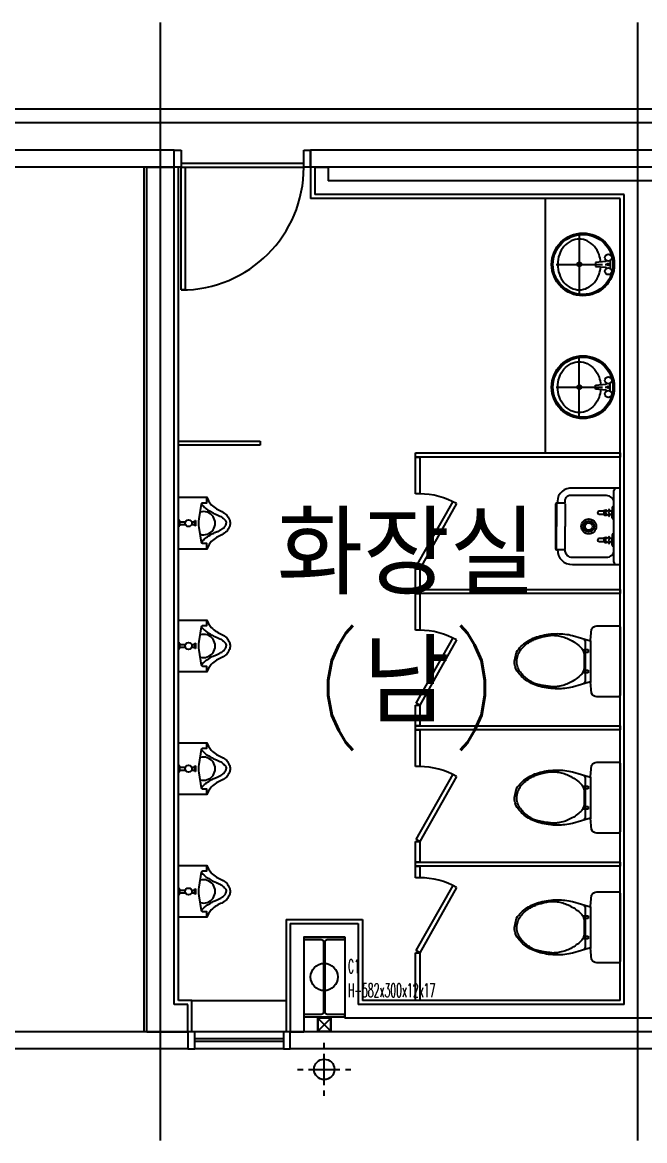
# Model space of a CAD drawing. Header units: millimetres. Extents: x 10462777 to 22643323, y 453826 to 1389191.
# Drawn here: x 11253917 to 11258481, y 571098 to 579298 of the extents above; entities that cross this region are included whole.
import ezdxf
from ezdxf.enums import TextEntityAlignment as Align

# ---------------------------------------------------------------- set-up
doc = ezdxf.new("R2010")
doc.units = ezdxf.units.MM
doc.header["$LTSCALE"] = 200
doc.header["$MEASUREMENT"] = 0
doc.linetypes.add('CEN', pattern=[62, 60, -1, 0, -1])
doc.layers.get('0').update_dxf_attribs({"linetype": 'CONTINUOUS'})
for name, color, linetype in [('CEN2', 8, 'CEN'), ('COL', 2, 'CONTINUOUS'), ('door', 4, 'CONTINUOUS'), ('EL', 9, 'CONTINUOUS'), ('FIN', 5, 'CONTINUOUS'), ('HATCH', 8, 'CONTINUOUS'), ('panel', 4, 'CONTINUOUS'), ('PIPE', 4, 'CONTINUOUS'), ('TEXT', 7, 'CONTINUOUS'), ('TOI', 8, 'CONTINUOUS'), ('WAL', 3, 'CONTINUOUS'), ('win', 6, 'CONTINUOUS')]:
    doc.layers.add(name, color=color, linetype=linetype)
doc.layers.add('No_Print', color=153, linetype='CONTINUOUS', plot=False)
doc.styles.add('HYwulM', font='txt.shx ', dxfattribs={"bigfont": ' whgtxt.shx'})
doc.styles.add('HY울릉도L', font='txt.shx ', dxfattribs={"bigfont": ' whgtxt.shx'})

msp = doc.modelspace()

# ---------------------------------------------------------------- linework, layer by layer
at = {"ltscale": 10}
for p, q in [((11260664.90387, 578660.88492), (11245856.32522, 578660.88492)), ((11260706.32522, 578560.88492), (11245897.74658, 578560.88492))]:
    msp.add_line(p, q, dxfattribs=at)
for p, q in [((11258201.32523, 575828.07332), (11257950.32523, 575828.07332)), ((11258301.32523, 575882.07332), (11257951.32523, 575882.07332)), ((11258256.32523, 575602.07332), (11258256.32523, 575865.07332)), ((11258301.32523, 575882.07332), (11258273.32523, 575882.07332)), ((11257828.69714, 575767.43831), (11257828.69714, 575436.70833)), ((11257893.50625, 575772.43831), (11257833.69714, 575772.43831)), ((11257835.99063, 575772.43831), (11257835.99063, 575602.07332)), ((11257841.32523, 575787.0827), (11257841.32523, 575772.43831)), ((11257895.32523, 575788.0827), (11257895.32523, 575772.0957)), ((11257898.50625, 575767.43831), (11257898.50625, 575602.07332)), ((11258242.72335, 575739.80127), (11258242.72335, 575690.18652)), ((11258249.72335, 575746.80127), (11258256.32523, 575746.80127)), ((11258256.32523, 575431.07332), (11258256.32523, 575773.07332)), ((11258178.5592, 575714.24441), (11258148.2282, 575714.24441)), ((11258179.06949, 575689.90222), (11258148.2282, 575689.90222)), ((11258242.72335, 575689.90222), (11258220.44174, 575689.90222)), ((11258242.72335, 575714.24441), (11258221.22211, 575714.24441)), ((11258242.72335, 575664.34536), (11258242.72335, 575713.96012)), ((11258242.72335, 575690.18652), (11258242.72335, 575680.10908)), ((11258249.72335, 575657.34536), (11258256.32523, 575657.34536)), ((11257835.99063, 575431.70833), (11257835.99063, 575602.07332)), ((11257898.50625, 575436.70833), (11257898.50625, 575602.07332)), ((11258178.5592, 575514.24441), (11258148.2282, 575514.24441)), ((11258179.06949, 575489.90222), (11258148.2282, 575489.90222)), ((11258242.72335, 575489.90222), (11258220.44174, 575489.90222)), ((11258242.72335, 575514.24441), (11258221.22211, 575514.24441)), ((11258242.72335, 575539.80127), (11258242.72335, 575490.18652)), ((11258242.72335, 575464.34536), (11258242.72335, 575513.96012)), ((11258249.72335, 575546.80127), (11258256.32523, 575546.80127)), ((11257893.50625, 575431.70833), (11257833.69714, 575431.70833)), ((11257841.32523, 575432.07332), (11257841.32523, 575431.70833)), ((11257895.32523, 575431.07332), (11257895.32523, 575432.05093)), ((11258249.72335, 575457.34536), (11258256.32523, 575457.34536)), ((11258256.32523, 575339.07332), (11258256.32523, 575431.07332)), ((11257950.32523, 575376.07332), (11258201.32523, 575376.07332)), ((11257951.32523, 575322.07332), (11258301.32523, 575322.07332)), ((11258273.32523, 575322.07332), (11258301.32523, 575322.07332))]:
    msp.add_line(p, q)
at = {"color": 0}
for p, q in [((11255071.32522, 575645.88492), (11255061.32522, 575645.88492)), ((11255071.32522, 575605.88492), (11255071.32522, 575645.88492)), ((11255181.32522, 575645.88492), (11255186.32522, 575645.88492)), ((11255181.32522, 575605.88492), (11255181.32522, 575645.88492)), ((11255186.32522, 575645.88492), (11255186.32522, 575605.88492)), ((11255061.32522, 575635.88492), (11255113.41235, 575635.88492)), ((11255061.32522, 575615.88492), (11255113.41235, 575615.88492)), ((11255061.32522, 575605.88492), (11255071.32522, 575605.88492)), ((11255156.32522, 575615.88492), (11255181.32522, 575615.88492)), ((11255159.2381, 575635.88492), (11255181.32522, 575635.88492)), ((11255186.32522, 575605.88492), (11255181.32522, 575605.88492)), ((11255071.32522, 574745.88492), (11255061.32522, 574745.88492)), ((11255071.32522, 574705.88492), (11255071.32522, 574745.88492)), ((11255181.32522, 574745.88492), (11255186.32522, 574745.88492)), ((11255181.32522, 574705.88492), (11255181.32522, 574745.88492)), ((11255186.32522, 574745.88492), (11255186.32522, 574705.88492)), ((11258046.32522, 574763.81043), (11258046.32522, 574463.81043)), ((11258083.95562, 574764.06002), (11258084.38339, 574458.64157)), ((11255061.32522, 574735.88492), (11255113.41235, 574735.88492)), ((11255061.32522, 574715.88492), (11255113.41235, 574715.88492)), ((11255061.32522, 574705.88492), (11255071.32522, 574705.88492)), ((11255156.32522, 574715.88492), (11255181.32522, 574715.88492)), ((11255159.2381, 574735.88492), (11255181.32522, 574735.88492)), ((11255186.32522, 574705.88492), (11255181.32522, 574705.88492)), ((11258036.32522, 574678.81043), (11258036.32522, 574698.81043)), ((11258036.32522, 574698.81043), (11258066.32522, 574698.81043)), ((11258066.32522, 574678.81043), (11258036.32522, 574678.81043)), ((11258066.32522, 574698.81043), (11258066.32522, 574678.81043)), ((11258036.32522, 574548.81043), (11258066.32522, 574548.81043)), ((11258036.32522, 574528.81043), (11258036.32522, 574548.81043)), ((11258066.32522, 574528.81043), (11258036.32522, 574528.81043)), ((11258066.32522, 574548.81043), (11258066.32522, 574528.81043)), ((11255071.32522, 573845.88492), (11255061.32522, 573845.88492)), ((11255071.32522, 573805.88492), (11255071.32522, 573845.88492)), ((11255181.32522, 573845.88492), (11255186.32522, 573845.88492)), ((11255181.32522, 573805.88492), (11255181.32522, 573845.88492)), ((11255186.32522, 573845.88492), (11255186.32522, 573805.88492)), ((11255061.32522, 573835.88492), (11255113.41235, 573835.88492)), ((11255061.32522, 573815.88492), (11255113.41235, 573815.88492)), ((11255061.32522, 573805.88492), (11255071.32522, 573805.88492)), ((11255156.32522, 573815.88492), (11255181.32522, 573815.88492)), ((11255159.2381, 573835.88492), (11255181.32522, 573835.88492)), ((11255186.32522, 573805.88492), (11255181.32522, 573805.88492)), ((11258046.32522, 573763.81043), (11258046.32522, 573463.81043)), ((11258083.95562, 573764.06002), (11258084.38339, 573458.64157)), ((11258036.32522, 573678.81043), (11258036.32522, 573698.81043)), ((11258036.32522, 573698.81043), (11258066.32522, 573698.81043)), ((11258066.32522, 573678.81043), (11258036.32522, 573678.81043)), ((11258066.32522, 573698.81043), (11258066.32522, 573678.81043)), ((11258036.32522, 573548.81043), (11258066.32522, 573548.81043)), ((11258036.32522, 573528.81043), (11258036.32522, 573548.81043)), ((11258066.32522, 573528.81043), (11258036.32522, 573528.81043)), ((11258066.32522, 573548.81043), (11258066.32522, 573528.81043)), ((11255071.32522, 572945.88492), (11255061.32522, 572945.88492)), ((11255061.32522, 572935.88492), (11255113.41235, 572935.88492)), ((11255071.32522, 572905.88492), (11255071.32522, 572945.88492)), ((11255159.2381, 572935.88492), (11255181.32522, 572935.88492)), ((11255181.32522, 572945.88492), (11255186.32522, 572945.88492)), ((11255181.32522, 572905.88492), (11255181.32522, 572945.88492)), ((11255186.32522, 572945.88492), (11255186.32522, 572905.88492)), ((11255061.32522, 572915.88492), (11255113.41235, 572915.88492)), ((11255061.32522, 572905.88492), (11255071.32522, 572905.88492)), ((11255156.32522, 572915.88492), (11255181.32522, 572915.88492)), ((11255186.32522, 572905.88492), (11255181.32522, 572905.88492)), ((11258046.32522, 572812.24856), (11258046.32522, 572512.24856)), ((11258083.95562, 572812.49816), (11258084.38339, 572507.07971)), ((11258036.32522, 572727.24856), (11258036.32522, 572747.24856)), ((11258036.32522, 572747.24856), (11258066.32522, 572747.24856)), ((11258066.32522, 572727.24856), (11258036.32522, 572727.24856)), ((11258066.32522, 572747.24856), (11258066.32522, 572727.24856)), ((11258036.32522, 572597.24856), (11258066.32522, 572597.24856)), ((11258036.32522, 572577.24856), (11258036.32522, 572597.24856)), ((11258066.32522, 572577.24856), (11258036.32522, 572577.24856)), ((11258066.32522, 572597.24856), (11258066.32522, 572577.24856))]:
    msp.add_line(p, q, dxfattribs=at)
for points in [[(11255061.32522, 575815.88492), (11255271.32522, 575815.88492), (11255281.32522, 575790.88492, 0.0159624801), (11255301.32522, 575760.88492, 0.0464110053), (11255341.32522, 575730.88492, 0.0258997649), (11255381.32522, 575710.88492, -0.0271170056), (11255416.32522, 575685.88492, -0.0710216478), (11255436.32522, 575650.88492, -0.0485296054), (11255441.32522, 575625.88492, -0.0485296054), (11255436.32522, 575600.88492, -0.0710216478), (11255416.32522, 575565.88492, -0.0271170056), (11255381.32522, 575540.88492, 0.0258997649), (11255341.32522, 575520.88492, 0.0464110053), (11255301.32522, 575490.88492, 0.0159624801), (11255281.32522, 575460.88492), (11255271.32522, 575435.88492), (11255061.32522, 575435.88492)], [(11255271.32522, 575435.88492), (11255271.32522, 575475.88492), (11255241.32522, 575475.88492, -0.1989123674), (11255237.04522, 575477.65775, -0.08916632), (11255231.32522, 575485.88492), (11255213.68115, 575594.22311, -0.0808976037), (11255213.68115, 575657.54672), (11255231.32522, 575765.88492, -0.2268200684), (11255237.04522, 575774.11208, -0.0623150117), (11255241.32522, 575775.88492), (11255271.32522, 575775.88492), (11255271.32522, 575815.88492)], [(11255231.32522, 575765.88492, 0.0281141864), (11255253.01482, 575741.6087, 0.0536564856), (11255266.32522, 575730.88492, 0.0076397327), (11255302.8624, 575708.1963, 0.0214559418), (11255316.32522, 575700.88492, 0.0203937239), (11255341.29815, 575689.91709, -0.0253245024), (11255361.32522, 575680.88492, -0.0165259611), (11255372.03031, 575674.93384, -0.0119624603), (11255386.32522, 575665.88492, -0.0493227141), (11255395.14674, 575658.65105, -0.0331162469), (11255406.32522, 575645.88492, -0.1023559482), (11255409.56951, 575639.1512, -0.0567605507), (11255411.32522, 575625.88492)], [(11255231.32522, 575485.88492, -0.0281141864), (11255253.01482, 575510.16114, -0.0536564856), (11255266.32522, 575520.88492, -0.0076397327), (11255302.8624, 575543.57354, -0.0214559418), (11255316.32522, 575550.88492, -0.0203937239), (11255341.29815, 575561.85275, 0.0253245024), (11255361.32522, 575570.88492, 0.0165259611), (11255372.03031, 575576.836, 0.0119624603), (11255386.32522, 575585.88492, 0.0493227141), (11255395.14674, 575593.11878, 0.0331162469), (11255406.32522, 575605.88492, 0.1023559482), (11255409.56951, 575612.61863, 0.0567605507), (11255411.32522, 575625.88492)], [(11255061.32522, 574915.88492), (11255271.32522, 574915.88492), (11255281.32522, 574890.88492, 0.0159624801), (11255301.32522, 574860.88492, 0.0464110053), (11255341.32522, 574830.88492, 0.0258997649), (11255381.32522, 574810.88492, -0.0271170056), (11255416.32522, 574785.88492, -0.0710216478), (11255436.32522, 574750.88492, -0.0485296054), (11255441.32522, 574725.88492, -0.0485296054), (11255436.32522, 574700.88492, -0.0710216478), (11255416.32522, 574665.88492, -0.0271170056), (11255381.32522, 574640.88492, 0.0258997649), (11255341.32522, 574620.88492, 0.0464110053), (11255301.32522, 574590.88492, 0.0159624801), (11255281.32522, 574560.88492), (11255271.32522, 574535.88492), (11255061.32522, 574535.88492)], [(11255271.32522, 574535.88492), (11255271.32522, 574575.88492), (11255241.32522, 574575.88492, -0.1989123674), (11255237.04522, 574577.65775, -0.08916632), (11255231.32522, 574585.88492), (11255213.68115, 574694.22311, -0.0808976037), (11255213.68115, 574757.54672), (11255231.32522, 574865.88492, -0.2268200684), (11255237.04522, 574874.11208, -0.0623150117), (11255241.32522, 574875.88492), (11255271.32522, 574875.88492), (11255271.32522, 574915.88492)], [(11255231.32522, 574865.88492, 0.0281141864), (11255253.01482, 574841.6087, 0.0536564856), (11255266.32522, 574830.88492, 0.0076397327), (11255302.8624, 574808.1963, 0.0214559418), (11255316.32522, 574800.88492, 0.0203937239), (11255341.29815, 574789.91709, -0.0253245024), (11255361.32522, 574780.88492, -0.0165259611), (11255372.03031, 574774.93384, -0.0119624603), (11255386.32522, 574765.88492, -0.0493227141), (11255395.14674, 574758.65105, -0.0331162469), (11255406.32522, 574745.88492, -0.1023559482), (11255409.56951, 574739.1512, -0.0567605507), (11255411.32522, 574725.88492)], [(11258083.95562, 574463.56083), (11257951.7351, 574424.59057, -0.0576804472), (11257840.28987, 574411.69123, -0.0651217556), (11257714.81122, 574428.10362, -0.0779057808), (11257617.85895, 574470.89117, -0.1071770937), (11257546.9582, 574541.68643, -0.1441367949), (11257525.72505, 574613.81245), (11257542.29035, 574681.27755, -0.1071770937), (11257617.85895, 574756.73373, -0.0779057808), (11257714.81122, 574799.52128, -0.0651217556), (11257840.28987, 574815.93366, -0.057644994), (11257951.66796, 574803.05007), (11258083.95562, 574764.06002), (11258084.38339, 574768.97928), (11258091.32522, 574848.81043, -0.2867962264), (11258131.32522, 574873.81043), (11258291.32522, 574873.81043, -0.4142135624), (11258301.32522, 574863.81043), (11258301.32522, 574363.81043, -0.4142135624), (11258291.32522, 574353.81043), (11258131.32522, 574353.81043, -0.2867962264), (11258091.32522, 574378.81043), (11258083.95187, 574463.60405)], [(11255231.32522, 574585.88492, -0.0281141864), (11255253.01482, 574610.16114, -0.0536564856), (11255266.32522, 574620.88492, -0.0076397327), (11255302.8624, 574643.57354, -0.0214559418), (11255316.32522, 574650.88492, -0.0203937239), (11255341.29815, 574661.85275, 0.0253245024), (11255361.32522, 574670.88492, 0.0165259611), (11255372.03031, 574676.836, 0.0119624603), (11255386.32522, 574685.88492, 0.0493227141), (11255395.14674, 574693.11878, 0.0331162469), (11255406.32522, 574705.88492, 0.1023559482), (11255409.56951, 574712.61863, 0.0567605507), (11255411.32522, 574725.88492)], [(11255061.32522, 574015.88492), (11255271.32522, 574015.88492), (11255281.32522, 573990.88492, 0.0159624801), (11255301.32522, 573960.88492, 0.0464110053), (11255341.32522, 573930.88492, 0.0258997649), (11255381.32522, 573910.88492, -0.0271170056), (11255416.32522, 573885.88492, -0.0710216478), (11255436.32522, 573850.88492, -0.0485296054), (11255441.32522, 573825.88492, -0.0485296054), (11255436.32522, 573800.88492, -0.0710216478), (11255416.32522, 573765.88492, -0.0271170056), (11255381.32522, 573740.88492, 0.0258997649), (11255341.32522, 573720.88492, 0.0464110053), (11255301.32522, 573690.88492, 0.0159624801), (11255281.32522, 573660.88492), (11255271.32522, 573635.88492), (11255061.32522, 573635.88492)], [(11255271.32522, 573635.88492), (11255271.32522, 573675.88492), (11255241.32522, 573675.88492, -0.1989123674), (11255237.04522, 573677.65775, -0.08916632), (11255231.32522, 573685.88492), (11255213.68115, 573794.22311, -0.0808976037), (11255213.68115, 573857.54672), (11255231.32522, 573965.88492, -0.2268200684), (11255237.04522, 573974.11208, -0.0623150117), (11255241.32522, 573975.88492), (11255271.32522, 573975.88492), (11255271.32522, 574015.88492)], [(11255231.32522, 573965.88492, 0.0281141864), (11255253.01482, 573941.6087, 0.0536564856), (11255266.32522, 573930.88492, 0.0076397327), (11255302.8624, 573908.1963, 0.0214559418), (11255316.32522, 573900.88492, 0.0203937239), (11255341.29815, 573889.91709, -0.0253245024), (11255361.32522, 573880.88492, -0.0165259611), (11255372.03031, 573874.93384, -0.0119624603), (11255386.32522, 573865.88492, -0.0493227141), (11255395.14674, 573858.65105, -0.0331162469), (11255406.32522, 573845.88492, -0.1023559482), (11255409.56951, 573839.1512, -0.0567605507), (11255411.32522, 573825.88492)], [(11258083.95562, 573463.56083), (11257951.7351, 573424.59057, -0.0576804472), (11257840.28987, 573411.69123, -0.0651217556), (11257714.81122, 573428.10362, -0.0779057808), (11257617.85895, 573470.89117, -0.1071770937), (11257546.9582, 573541.68643, -0.1441367949), (11257525.72505, 573613.81245), (11257542.29035, 573681.27755, -0.1071770937), (11257617.85895, 573756.73373, -0.0779057808), (11257714.81122, 573799.52128, -0.0651217556), (11257840.28987, 573815.93366, -0.057644994), (11257951.66796, 573803.05007), (11258083.95562, 573764.06002), (11258084.38339, 573768.97928), (11258091.32522, 573848.81043, -0.2867962264), (11258131.32522, 573873.81043), (11258291.32522, 573873.81043, -0.4142135624), (11258301.32522, 573863.81043), (11258301.32522, 573363.81043, -0.4142135624), (11258291.32522, 573353.81043), (11258131.32522, 573353.81043, -0.2867962264), (11258091.32522, 573378.81043), (11258083.95187, 573463.60405)], [(11255231.32522, 573685.88492, -0.0281141864), (11255253.01482, 573710.16114, -0.0536564856), (11255266.32522, 573720.88492, -0.0076397327), (11255302.8624, 573743.57354, -0.0214559418), (11255316.32522, 573750.88492, -0.0203937239), (11255341.29815, 573761.85275, 0.0253245024), (11255361.32522, 573770.88492, 0.0165259611), (11255372.03031, 573776.836, 0.0119624603), (11255386.32522, 573785.88492, 0.0493227141), (11255395.14674, 573793.11878, 0.0331162469), (11255406.32522, 573805.88492, 0.1023559482), (11255409.56951, 573812.61863, 0.0567605507), (11255411.32522, 573825.88492)], [(11255061.32522, 573115.88492), (11255271.32522, 573115.88492), (11255281.32522, 573090.88492, 0.0159624801), (11255301.32522, 573060.88492, 0.0464110053), (11255341.32522, 573030.88492, 0.0258997649), (11255381.32522, 573010.88492, -0.0271170056), (11255416.32522, 572985.88492, -0.0710216478), (11255436.32522, 572950.88492, -0.0485296054), (11255441.32522, 572925.88492, -0.0485296054), (11255436.32522, 572900.88492, -0.0710216478), (11255416.32522, 572865.88492, -0.0271170056), (11255381.32522, 572840.88492, 0.0258997649), (11255341.32522, 572820.88492, 0.0464110053), (11255301.32522, 572790.88492, 0.0159624801), (11255281.32522, 572760.88492), (11255271.32522, 572735.88492), (11255061.32522, 572735.88492)], [(11255271.32522, 572735.88492), (11255271.32522, 572775.88492), (11255241.32522, 572775.88492, -0.1989123674), (11255237.04522, 572777.65775, -0.08916632), (11255231.32522, 572785.88492), (11255213.68115, 572894.22311, -0.0808976037), (11255213.68115, 572957.54672), (11255231.32522, 573065.88492, -0.2268200684), (11255237.04522, 573074.11208, -0.0623150117), (11255241.32522, 573075.88492), (11255271.32522, 573075.88492), (11255271.32522, 573115.88492)], [(11255231.32522, 573065.88492, 0.0281141864), (11255253.01482, 573041.6087, 0.0536564856), (11255266.32522, 573030.88492, 0.0076397327), (11255302.8624, 573008.1963, 0.0214559418), (11255316.32522, 573000.88492, 0.0203937239), (11255341.29815, 572989.91709, -0.0253245024), (11255361.32522, 572980.88492, -0.0165259611), (11255372.03031, 572974.93384, -0.0119624603), (11255386.32522, 572965.88492, -0.0493227141), (11255395.14674, 572958.65105, -0.0331162469), (11255406.32522, 572945.88492, -0.1023559482), (11255409.56951, 572939.1512, -0.0567605507), (11255411.32522, 572925.88492)], [(11255231.32522, 572785.88492, -0.0281141864), (11255253.01482, 572810.16114, -0.0536564856), (11255266.32522, 572820.88492, -0.0076397327), (11255302.8624, 572843.57354, -0.0214559418), (11255316.32522, 572850.88492, -0.0203937239), (11255341.29815, 572861.85275, 0.0253245024), (11255361.32522, 572870.88492, 0.0165259611), (11255372.03031, 572876.836, 0.0119624603), (11255386.32522, 572885.88492, 0.0493227141), (11255395.14674, 572893.11878, 0.0331162469), (11255406.32522, 572905.88492, 0.1023559482), (11255409.56951, 572912.61863, 0.0567605507), (11255411.32522, 572925.88492)], [(11258083.95562, 572511.99897), (11257951.7351, 572473.02871, -0.0576804472), (11257840.28987, 572460.12937, -0.0651217556), (11257714.81122, 572476.54175, -0.0779057808), (11257617.85895, 572519.3293, -0.1071770937), (11257546.9582, 572590.12457, -0.1441367949), (11257525.72505, 572662.25058), (11257542.29035, 572729.71568, -0.1071770937), (11257617.85895, 572805.17186, -0.0779057808), (11257714.81122, 572847.95941, -0.0651217556), (11257840.28987, 572864.3718, -0.057644994), (11257951.66796, 572851.4882), (11258083.95562, 572812.49816), (11258084.38339, 572817.41742), (11258091.32522, 572897.24856, -0.2867962264), (11258131.32522, 572922.24856), (11258291.32522, 572922.24856, -0.4142135624), (11258301.32522, 572912.24856), (11258301.32522, 572412.24856, -0.4142135624), (11258291.32522, 572402.24856), (11258131.32522, 572402.24856, -0.2867962264), (11258091.32522, 572427.24856), (11258083.95187, 572512.04218)]]:
    msp.add_lwpolyline(points, format="xyb", dxfattribs=at)
for points in [[(11258025.01432, 574526.94977), (11258019.71656, 574520.06081), (11258013.37135, 574512.98179), (11258006.11349, 574505.8002), (11257998.0778, 574498.60352), (11257989.39908, 574491.47925), (11257980.21217, 574484.51488), (11257970.65186, 574477.79791), (11257960.85298, 574471.41582), (11257950.93115, 574465.44217), (11257940.92532, 574459.89472), (11257930.85523, 574454.77729), (11257920.74065, 574450.0937), (11257910.60133, 574445.84777), (11257900.45703, 574442.04332), (11257890.3275, 574438.68416), (11257880.2325, 574435.77413), (11257870.21369, 574433.31004), (11257860.40034, 574431.2608), (11257850.94365, 574429.58828), (11257841.9948, 574428.2544), (11257833.70496, 574427.22105), (11257826.22532, 574426.45013), (11257819.70707, 574425.90353), (11257814.30138, 574425.54316), (11257810.08157, 574425.33627), (11257806.80944, 574425.27158), (11257804.16892, 574425.34316), (11257801.84395, 574425.54509), (11257799.51847, 574425.87146), (11257796.87639, 574426.31632), (11257793.60167, 574426.87376), (11257789.37822, 574427.53786), (11257783.97659, 574428.3038), (11257777.51374, 574429.17116), (11257770.19324, 574430.14064), (11257762.21867, 574431.21295), (11257753.79359, 574432.38876), (11257745.12157, 574433.66879), (11257736.40619, 574435.05372), (11257727.85101, 574436.54425), (11257719.6362, 574438.13379), (11257711.84832, 574439.78658), (11257704.55052, 574441.45958), (11257697.80597, 574443.10975), (11257691.67781, 574444.69403), (11257686.2292, 574446.16939), (11257681.52329, 574447.49279), (11257677.62325, 574448.62117), (11257674.54717, 574449.53355), (11257672.13296, 574450.29714), (11257670.17346, 574451.00122), (11257668.46153, 574451.73506), (11257666.79002, 574452.58792), (11257664.95179, 574453.64908), (11257662.73967, 574455.00782), (11257659.94653, 574456.75339), (11257656.41341, 574458.95811), (11257652.17422, 574461.62646), (11257647.31105, 574464.74596), (11257641.90599, 574468.30411), (11257636.04116, 574472.28843), (11257629.79863, 574476.68644), (11257623.26052, 574481.48565), (11257616.50892, 574486.67358), (11257609.62587, 574492.23886), (11257602.69312, 574498.17459), (11257595.79237, 574504.47501), (11257589.00533, 574511.13433), (11257582.41367, 574518.14677), (11257576.09911, 574525.50656), (11257570.14333, 574533.20792), (11257564.62803, 574541.24507), (11257559.62876, 574549.60887), (11257555.19649, 574558.2767), (11257551.37603, 574567.22257), (11257548.21219, 574576.42048), (11257545.74979, 574585.84446), (11257544.03365, 574595.4685), (11257543.10859, 574605.26662), (11257543.01941, 574615.21284), (11257543.79242, 574625.2702), (11257545.37983, 574635.35798), (11257547.71536, 574645.38447), (11257550.7327, 574655.25799), (11257554.36555, 574664.88684), (11257558.54762, 574674.17934), (11257563.21261, 574683.04379), (11257568.29422, 574691.38849), (11257573.72924, 574699.14536), (11257579.4668, 574706.34064), (11257585.4591, 574713.02418), (11257591.65836, 574719.24581), (11257598.01679, 574725.05539), (11257604.4866, 574730.50275), (11257611.01999, 574735.63774), (11257617.56919, 574740.5102), (11257624.09727, 574745.16191), (11257630.61083, 574749.60236), (11257637.12734, 574753.83297), (11257643.66428, 574757.85519), (11257650.23912, 574761.67042), (11257656.86932, 574765.28009), (11257663.57237, 574768.68565), (11257670.36573, 574771.88849), (11257677.26649, 574774.89317), (11257684.29019, 574777.7166), (11257691.45199, 574780.37883), (11257698.76705, 574782.89987), (11257706.25052, 574785.29977), (11257713.91757, 574787.59856), (11257721.78334, 574789.81627), (11257729.86299, 574791.97293), (11257738.16657, 574794.07728), (11257746.68361, 574796.09288), (11257755.39854, 574797.97202), (11257764.29578, 574799.66696), (11257773.35974, 574801.12997), (11257782.57486, 574802.31333), (11257791.92555, 574803.16931), (11257801.39623, 574803.65018), (11257810.9726, 574803.71696), (11257820.64538, 574803.36567), (11257830.40658, 574802.60104), (11257840.2482, 574801.42785), (11257850.16223, 574799.85083), (11257860.14069, 574797.87476), (11257870.17556, 574795.50438), (11257880.25885, 574792.74444), (11257890.38094, 574789.59813), (11257900.52578, 574786.06226), (11257910.67566, 574782.13208), (11257920.81292, 574777.80285), (11257930.91987, 574773.06979), (11257940.97882, 574767.92817), (11257950.9721, 574762.37321), (11257960.88202, 574756.40018), (11257970.67132, 574750.0195), (11257980.22442, 574743.30236), (11257989.40618, 574736.33514), (11257998.08143, 574729.20422), (11258006.11502, 574721.99596), (11258013.3718, 574714.79675), (11258019.71662, 574707.69297), (11258025.01432, 574700.77099), (11258029.1769, 574694.08708), (11258032.305, 574687.5771), (11258034.54639, 574681.14681), (11258036.04886, 574674.70196), (11258036.9602, 574668.1483), (11258037.42818, 574661.39158), (11258037.60059, 574654.33757), (11258037.62522, 574646.89201), (11258037.62522, 574638.9968), (11258037.62522, 574630.73843), (11258037.62522, 574622.2395), (11258037.62522, 574613.62264), (11258037.62522, 574605.01048), (11258037.62522, 574596.52563), (11258037.62522, 574588.29071), (11258037.62522, 574580.42835), (11258037.60059, 574573.02463), (11258037.42818, 574566.01949), (11258036.9602, 574559.31634), (11258036.04886, 574552.8186), (11258034.54639, 574546.42966), (11258032.305, 574540.05294), (11258029.1769, 574533.59184)], [(11258025.01432, 573526.94977), (11258019.71656, 573520.06081), (11258013.37135, 573512.98179), (11258006.11349, 573505.8002), (11257998.0778, 573498.60352), (11257989.39908, 573491.47925), (11257980.21217, 573484.51488), (11257970.65186, 573477.79791), (11257960.85298, 573471.41582), (11257950.93115, 573465.44217), (11257940.92532, 573459.89472), (11257930.85523, 573454.77729), (11257920.74065, 573450.0937), (11257910.60133, 573445.84777), (11257900.45703, 573442.04332), (11257890.3275, 573438.68416), (11257880.2325, 573435.77413), (11257870.21369, 573433.31004), (11257860.40034, 573431.2608), (11257850.94365, 573429.58828), (11257841.9948, 573428.2544), (11257833.70496, 573427.22105), (11257826.22532, 573426.45013), (11257819.70707, 573425.90353), (11257814.30138, 573425.54316), (11257810.08157, 573425.33627), (11257806.80944, 573425.27158), (11257804.16892, 573425.34316), (11257801.84395, 573425.54509), (11257799.51847, 573425.87146), (11257796.87639, 573426.31632), (11257793.60167, 573426.87376), (11257789.37822, 573427.53786), (11257783.97659, 573428.3038), (11257777.51374, 573429.17116), (11257770.19324, 573430.14064), (11257762.21867, 573431.21295), (11257753.79359, 573432.38876), (11257745.12157, 573433.66879), (11257736.40619, 573435.05372), (11257727.85101, 573436.54425), (11257719.6362, 573438.13379), (11257711.84832, 573439.78658), (11257704.55052, 573441.45958), (11257697.80597, 573443.10975), (11257691.67781, 573444.69403), (11257686.2292, 573446.16939), (11257681.52329, 573447.49279), (11257677.62325, 573448.62117), (11257674.54717, 573449.53355), (11257672.13296, 573450.29714), (11257670.17346, 573451.00122), (11257668.46153, 573451.73506), (11257666.79002, 573452.58792), (11257664.95179, 573453.64908), (11257662.73967, 573455.00782), (11257659.94653, 573456.75339), (11257656.41341, 573458.95811), (11257652.17422, 573461.62646), (11257647.31105, 573464.74596), (11257641.90599, 573468.30411), (11257636.04116, 573472.28843), (11257629.79863, 573476.68644), (11257623.26052, 573481.48565), (11257616.50892, 573486.67358), (11257609.62587, 573492.23886), (11257602.69312, 573498.17459), (11257595.79237, 573504.47501), (11257589.00533, 573511.13433), (11257582.41367, 573518.14677), (11257576.09911, 573525.50656), (11257570.14333, 573533.20792), (11257564.62803, 573541.24507), (11257559.62876, 573549.60887), (11257555.19649, 573558.2767), (11257551.37603, 573567.22257), (11257548.21219, 573576.42048), (11257545.74979, 573585.84446), (11257544.03365, 573595.4685), (11257543.10859, 573605.26662), (11257543.01941, 573615.21284), (11257543.79242, 573625.2702), (11257545.37983, 573635.35798), (11257547.71536, 573645.38447), (11257550.7327, 573655.25799), (11257554.36555, 573664.88684), (11257558.54762, 573674.17934), (11257563.21261, 573683.04379), (11257568.29422, 573691.38849), (11257573.72924, 573699.14536), (11257579.4668, 573706.34064), (11257585.4591, 573713.02418), (11257591.65836, 573719.24581), (11257598.01679, 573725.05539), (11257604.4866, 573730.50275), (11257611.01999, 573735.63774), (11257617.56919, 573740.5102), (11257624.09727, 573745.16191), (11257630.61083, 573749.60236), (11257637.12734, 573753.83297), (11257643.66428, 573757.85519), (11257650.23912, 573761.67042), (11257656.86932, 573765.28009), (11257663.57237, 573768.68564), (11257670.36573, 573771.88849), (11257677.26649, 573774.89317), (11257684.29019, 573777.7166), (11257691.45199, 573780.37883), (11257698.76705, 573782.89987), (11257706.25052, 573785.29977), (11257713.91757, 573787.59856), (11257721.78334, 573789.81627), (11257729.86299, 573791.97293), (11257738.16657, 573794.07728), (11257746.68361, 573796.09288), (11257755.39854, 573797.97202), (11257764.29578, 573799.66696), (11257773.35974, 573801.12997), (11257782.57486, 573802.31333), (11257791.92555, 573803.16931), (11257801.39623, 573803.65018), (11257810.9726, 573803.71696), (11257820.64538, 573803.36567), (11257830.40658, 573802.60104), (11257840.2482, 573801.42785), (11257850.16223, 573799.85083), (11257860.14069, 573797.87476), (11257870.17556, 573795.50438), (11257880.25885, 573792.74444), (11257890.38094, 573789.59813), (11257900.52578, 573786.06226), (11257910.67566, 573782.13208), (11257920.81292, 573777.80285), (11257930.91987, 573773.06979), (11257940.97882, 573767.92817), (11257950.9721, 573762.37321), (11257960.88202, 573756.40018), (11257970.67132, 573750.0195), (11257980.22442, 573743.30236), (11257989.40618, 573736.33514), (11257998.08143, 573729.20422), (11258006.11502, 573721.99596), (11258013.3718, 573714.79675), (11258019.71662, 573707.69297), (11258025.01432, 573700.77099), (11258029.1769, 573694.08708), (11258032.305, 573687.5771), (11258034.54639, 573681.14681), (11258036.04886, 573674.70196), (11258036.9602, 573668.1483), (11258037.42818, 573661.39158), (11258037.60059, 573654.33757), (11258037.62522, 573646.89201), (11258037.62522, 573638.9968), (11258037.62522, 573630.73843), (11258037.62522, 573622.2395), (11258037.62522, 573613.62264), (11258037.62522, 573605.01048), (11258037.62522, 573596.52563), (11258037.62522, 573588.29071), (11258037.62522, 573580.42835), (11258037.60059, 573573.02463), (11258037.42818, 573566.01949), (11258036.9602, 573559.31634), (11258036.04886, 573552.8186), (11258034.54639, 573546.42966), (11258032.305, 573540.05294), (11258029.1769, 573533.59184)], [(11258025.01432, 572575.3879), (11258019.71656, 572568.49895), (11258013.37135, 572561.41993), (11258006.11349, 572554.23833), (11257998.0778, 572547.04165), (11257989.39908, 572539.91738), (11257980.21217, 572532.95302), (11257970.65186, 572526.23604), (11257960.85298, 572519.85396), (11257950.93115, 572513.88031), (11257940.92532, 572508.33286), (11257930.85523, 572503.21543), (11257920.74065, 572498.53184), (11257910.60133, 572494.28591), (11257900.45703, 572490.48145), (11257890.3275, 572487.1223), (11257880.2325, 572484.21227), (11257870.21369, 572481.74818), (11257860.40034, 572479.69893), (11257850.94365, 572478.02642), (11257841.9948, 572476.69254), (11257833.70496, 572475.65919), (11257826.22532, 572474.88826), (11257819.70707, 572474.34167), (11257814.30138, 572473.98129), (11257810.08157, 572473.7744), (11257806.80944, 572473.70971), (11257804.16892, 572473.7813), (11257801.84395, 572473.98323), (11257799.51847, 572474.30959), (11257796.87639, 572474.75446), (11257793.60167, 572475.3119), (11257789.37822, 572475.976), (11257783.97659, 572476.74194), (11257777.51374, 572477.6093), (11257770.19324, 572478.57878), (11257762.21867, 572479.65108), (11257753.79359, 572480.8269), (11257745.12157, 572482.10693), (11257736.40619, 572483.49186), (11257727.85101, 572484.98239), (11257719.6362, 572486.57193), (11257711.84832, 572488.22472), (11257704.55052, 572489.89772), (11257697.80597, 572491.54788), (11257691.67781, 572493.13217), (11257686.2292, 572494.60753), (11257681.52329, 572495.93092), (11257677.62325, 572497.0593), (11257674.54717, 572497.97168), (11257672.13296, 572498.73528), (11257670.17346, 572499.43936), (11257668.46153, 572500.17319), (11257666.79002, 572501.02606), (11257664.95179, 572502.08722), (11257662.73967, 572503.44595), (11257659.94653, 572505.19153), (11257656.41341, 572507.39625), (11257652.17422, 572510.0646), (11257647.31105, 572513.18409), (11257641.90599, 572516.74224), (11257636.04116, 572520.72657), (11257629.79863, 572525.12457), (11257623.26052, 572529.92379), (11257616.50892, 572535.11172), (11257609.62587, 572540.677), (11257602.69312, 572546.61273), (11257595.79237, 572552.91315), (11257589.00533, 572559.57246), (11257582.41367, 572566.5849), (11257576.09911, 572573.94469), (11257570.14333, 572581.64605), (11257564.62803, 572589.68321), (11257559.62876, 572598.04701), (11257555.19649, 572606.71484), (11257551.37603, 572615.66071), (11257548.21219, 572624.85862), (11257545.74979, 572634.28259), (11257544.03365, 572643.90664), (11257543.10859, 572653.70476), (11257543.01941, 572663.65097), (11257543.79242, 572673.70834), (11257545.37983, 572683.79611), (11257547.71536, 572693.8226), (11257550.7327, 572703.69612), (11257554.36555, 572713.32498), (11257558.54762, 572722.61747), (11257563.21261, 572731.48192), (11257568.29422, 572739.82663), (11257573.72924, 572747.5835), (11257579.4668, 572754.77878), (11257585.4591, 572761.46231), (11257591.65836, 572767.68395), (11257598.01679, 572773.49352), (11257604.4866, 572778.94088), (11257611.01999, 572784.07587), (11257617.56919, 572788.94834), (11257624.09727, 572793.60004), (11257630.61083, 572798.04049), (11257637.12734, 572802.27111), (11257643.66428, 572806.29332), (11257650.23912, 572810.10855), (11257656.86932, 572813.71823), (11257663.57237, 572817.12378), (11257670.36573, 572820.32663), (11257677.26649, 572823.33131), (11257684.29019, 572826.15474), (11257691.45199, 572828.81696), (11257698.76705, 572831.33801), (11257706.25052, 572833.73791), (11257713.91757, 572836.0367), (11257721.78334, 572838.2544), (11257729.86299, 572840.41106), (11257738.16657, 572842.51541), (11257746.68361, 572844.53102), (11257755.39854, 572846.41016), (11257764.29578, 572848.10509), (11257773.35974, 572849.56811), (11257782.57486, 572850.75147), (11257791.92555, 572851.60745), (11257801.39623, 572852.08832), (11257810.9726, 572852.1551), (11257820.64538, 572851.8038), (11257830.40658, 572851.03918), (11257840.2482, 572849.86598), (11257850.16223, 572848.28897), (11257860.14069, 572846.3129), (11257870.17556, 572843.94251), (11257880.25885, 572841.18258), (11257890.38094, 572838.03626), (11257900.52578, 572834.5004), (11257910.67566, 572830.57022), (11257920.81292, 572826.24098), (11257930.91987, 572821.50793), (11257940.97882, 572816.3663), (11257950.9721, 572810.81135), (11257960.88202, 572804.83832), (11257970.67132, 572798.45764), (11257980.22442, 572791.7405), (11257989.40618, 572784.77328), (11257998.08143, 572777.64235), (11258006.11502, 572770.4341), (11258013.3718, 572763.23489), (11258019.71662, 572756.13111), (11258025.01432, 572749.20912), (11258029.1769, 572742.52522), (11258032.305, 572736.01524), (11258034.54639, 572729.58495), (11258036.04886, 572723.14009), (11258036.9602, 572716.58643), (11258037.42818, 572709.82972), (11258037.60059, 572702.77571), (11258037.62522, 572695.33015), (11258037.62522, 572687.43494), (11258037.62522, 572679.17656), (11258037.62522, 572670.67763), (11258037.62522, 572662.06078), (11258037.62522, 572653.44861), (11258037.62522, 572644.96376), (11258037.62522, 572636.72884), (11258037.62522, 572628.86648), (11258037.60059, 572621.46276), (11258037.42818, 572614.45763), (11258036.9602, 572607.75448), (11258036.04886, 572601.25673), (11258034.54639, 572594.8678), (11258032.305, 572588.49107), (11258029.1769, 572582.02997)]]:
    msp.add_lwpolyline(points, close=True, dxfattribs=at)
for points in [[(11258084.38339, 574458.64157), (11258083.95562, 574463.56083)], [(11258084.38339, 573458.64157), (11258083.95562, 573463.56083)], [(11258084.38339, 572507.07971), (11258083.95562, 572511.99897)]]:
    msp.add_lwpolyline(points, dxfattribs=at)
for centre in [(11255136.32522, 575625.88492), (11255136.32522, 574725.88492), (11255136.32522, 573825.88492), (11255136.32522, 572925.88492)]:
    msp.add_circle(centre, 25, dxfattribs=at)
for radius in [55, 40, 27.14569]:
    msp.add_circle((11258071.32523, 575602.07332), radius)
for centre, radius, start, end in [((11257939.36005, 575784.74329), 98.06274, 82.991563822, 178.633006195), ((11257939.19015, 575785.57095), 43.93678, 75.319190411, 176.722771914), ((11258201.32523, 575773.07332), 55, 0, 90), ((11258273.32523, 575865.07332), 17, 90, 180), ((11257833.69714, 575767.43831), 5, 90, 180), ((11257893.50625, 575767.43831), 5, 0, 90), ((11258180.46186, 575754.66164), 48.1022, 277.47565323, 320.563963305), ((11258220.65778, 575722.46011), 3.46147, 331.602474941, 151.602474941), ((11258249.72335, 575739.80127), 7, 90, 180), ((11258148.2282, 575702.07332), 12.17109, 90, 270), ((11258178.5592, 575721.24441), 7, 270, 311.267940774), ((11258179.06949, 575682.90222), 7, 50.257065009, 90), ((11258186.72684, 575702.04241), 4.92589, 90.07728895, 270.07728895), ((11258195.19115, 575702.29128), 18.21593, 45.263059831, 131.267940774), ((11258195.19115, 575702.29128), 18.21593, 230.257065009, 311.338063781), ((11258179.03874, 575649.63377), 48.1022, 38.680113136, 80.795048205), ((11258219.65287, 575681.16379), 3.39665, 205.597524273, 25.597524273), ((11258267.34333, 575700.58225), 48.1022, 155.127718622, 201.912079962), ((11258249.72335, 575664.34536), 7, 180, 270), ((11258148.2282, 575502.07332), 12.17109, 90, 270), ((11258178.5592, 575521.24441), 7, 270, 311.267940774), ((11258179.06949, 575482.90222), 7, 50.257065009, 90), ((11258186.72684, 575502.04241), 4.92589, 90.07728895, 270.07728895), ((11258195.19115, 575502.29128), 18.21593, 45.263059831, 131.267940774), ((11258195.19115, 575502.29128), 18.21593, 230.257065009, 311.338063781), ((11258180.46186, 575554.66164), 48.1022, 277.47565323, 320.563963305), ((11258179.03874, 575449.63377), 48.1022, 38.680113136, 80.795048205), ((11258219.65287, 575481.16379), 3.39665, 205.597524273, 25.597524273), ((11258220.65778, 575522.46011), 3.46147, 331.602474941, 151.602474941), ((11258267.34333, 575500.58225), 48.1022, 155.127718622, 201.912079962), ((11258249.72335, 575539.80127), 7, 90, 180), ((11257833.69714, 575436.70833), 5, 180, 270), ((11257951.32523, 575432.07332), 110, 180, 270), ((11257893.50625, 575436.70833), 5, 270, 0), ((11257950.32523, 575431.07332), 55, 180, 270), ((11258201.32523, 575431.07332), 55, 270, 0), ((11258249.72335, 575464.34536), 7, 180, 270), ((11258273.32523, 575339.07332), 17, 180, 270)]:
    msp.add_arc(centre, radius, start, end)
for centre, radius, start, end in [((11255246.32522, 575625.88492), 85, 253.214447937, 106.785552063), ((11255246.32522, 574725.88492), 85, 253.214447937, 106.785552063), ((11258034.51762, 574762.00282), 11.94517, 8.703744295, 81.296255739), ((11258034.51762, 574465.61803), 11.94517, 278.703744261, 351.296255705), ((11255246.32522, 573825.88492), 85, 253.214447937, 106.785552063), ((11258034.51762, 573762.00282), 11.94517, 8.703744295, 81.296255739), ((11258034.51762, 573465.61803), 11.94517, 278.703744261, 351.296255705), ((11255246.32522, 572925.88492), 85, 253.214447937, 106.785552063), ((11258034.51762, 572810.44096), 11.94517, 8.703744295, 81.296255739), ((11258034.51762, 572514.05617), 11.94517, 278.703744261, 351.296255705)]:
    msp.add_arc(centre, radius, start, end, dxfattribs=at)
at = {"layer": 'CEN2'}
for p, q in [((11254931.32522, 571098.38492), (11254931.32522, 579298.38492)), ((11258431.32522, 571098.38492), (11258431.32522, 579298.38492))]:
    msp.add_line(p, q, dxfattribs=at)
at = {"layer": 'COL'}
msp.add_lwpolyline([(11256125.32522, 572040.38492, -0.4142135624), (11256109.32522, 572024.38492), (11255981.32522, 572024.38492), (11255981.32522, 572007.38492), (11256281.32522, 572007.38492), (11256281.32522, 572024.38492), (11256153.32522, 572024.38492, -0.4142135624), (11256137.32522, 572040.38492), (11256137.32522, 572556.38492, -0.4142135624), (11256153.32522, 572572.38492), (11256281.32522, 572572.38492), (11256281.32522, 572589.38492), (11255981.32522, 572589.38492), (11255981.32522, 572572.38492), (11256109.32522, 572572.38492, -0.4142135624), (11256125.32522, 572556.38492)], format="xyb", close=True, dxfattribs=at)
at = {"layer": 'door', "linetype": 'Continuous'}
for p, q in [((11255031.32522, 578235.88492), (11255031.32522, 578360.88492)), ((11255031.32522, 578360.88492), (11255081.32522, 578360.88492)), ((11255081.32522, 578360.88492), (11255081.32522, 578235.88492)), ((11255981.32522, 578235.88492), (11255981.32522, 578360.88492)), ((11255981.32522, 578360.88492), (11256031.32522, 578360.88492)), ((11256031.32522, 578360.88492), (11256031.32522, 578235.88492)), ((11255081.32522, 578235.88492), (11255031.32522, 578235.88492)), ((11255081.32522, 578235.88492), (11255111.32522, 578235.88492)), ((11255081.32522, 577335.88492), (11255081.32522, 578235.88492)), ((11255111.32522, 578235.88492), (11255111.32522, 577335.88492)), ((11256031.32522, 578235.88492), (11255981.32522, 578235.88492)), ((11255111.32522, 577335.88492), (11255081.32522, 577335.88492))]:
    msp.add_line(p, q, dxfattribs=at)
msp.add_arc((11255081.32522, 578235.88492), 900, 270, 0, dxfattribs=at)
at = {"layer": 'EL'}
for p, q in [((11255081.32522, 578265.88492), (11255981.32522, 578265.88492)), ((11255081.32522, 578235.88492), (11255981.32522, 578235.88492)), ((11255161.32522, 572125.88492), (11255851.32522, 572125.88492))]:
    msp.add_line(p, q, dxfattribs=at)
at = {"layer": 'FIN'}
for p, q in [((11254811.32522, 571895.88492), (11254811.32522, 578235.88492)), ((11255061.32522, 572125.88492), (11255061.32522, 578235.88492)), ((11256031.32522, 578235.88492), (11256031.32522, 578005.88492)), ((11258301.32522, 578005.88492), (11256031.32522, 578005.88492)), ((11258301.32522, 572125.88492), (11258301.32522, 578005.88492)), ((11255851.32522, 572719.38492), (11255851.32522, 571895.88492)), ((11255851.32522, 572719.38492), (11256411.32522, 572719.38492)), ((11256411.32522, 572719.38492), (11256411.32522, 572125.88492)), ((11255161.32522, 572125.88492), (11255061.32522, 572125.88492)), ((11255161.32522, 571895.88492), (11255161.32522, 572125.88492)), ((11258301.32522, 572125.88492), (11256411.32522, 572125.88492))]:
    msp.add_line(p, q, dxfattribs=at)
at = {"layer": 'HATCH'}
for p, q in [((11256131.32522, 571775.88492), (11256131.32522, 571815.88492)), ((11256131.32522, 571505.88492), (11256131.32522, 571735.88492)), ((11255936.32523, 571620.88492), (11255976.32523, 571620.88492)), ((11256016.32523, 571620.88492), (11256246.32522, 571620.88492)), ((11256286.32522, 571620.88492), (11256326.32522, 571620.88492)), ((11256131.32522, 571425.88492), (11256131.32522, 571465.88492))]:
    msp.add_line(p, q, dxfattribs=at)
msp.add_ellipse((11256131.32522, 571620.88492), major_axis=(53.03301, 53.03301), ratio=1, start_param=0.7853981634, end_param=7.0685834706, dxfattribs=at)
at = {"layer": 'No_Print'}
msp.add_circle((11256131.32522, 572298.38492), 100, dxfattribs=at)
at = {"layer": 'panel'}
for p, q in [((11255031.32522, 578360.88492), (11251631.32522, 578360.88492)), ((11255031.32522, 578235.88492), (11255031.32522, 578360.88492)), ((11260006.32522, 578360.88492), (11256031.32522, 578360.88492)), ((11256031.32522, 578235.88492), (11256031.32522, 578360.88492)), ((11255031.32522, 578235.88492), (11251631.32522, 578235.88492)), ((11260006.32522, 578235.88492), (11256031.32522, 578235.88492)), ((11255131.32522, 571895.88492), (11253631.32522, 571895.88492)), ((11255131.32522, 571895.88492), (11255131.32522, 571770.88492)), ((11261381.32522, 571895.88492), (11255881.32522, 571895.88492)), ((11255881.32522, 571770.88492), (11255881.32522, 571895.88492)), ((11255131.32522, 571770.88492), (11253631.32522, 571770.88492)), ((11261381.32522, 571770.88492), (11255881.32522, 571770.88492))]:
    msp.add_line(p, q, dxfattribs=at)
at = {"layer": 'PIPE'}
for p, q in [((11256083.62522, 571900.68492), (11256179.02522, 571996.08492)), ((11256179.02522, 571900.68492), (11256083.62522, 571996.08492))]:
    msp.add_line(p, q, dxfattribs=at)
for points in [[(11256181.32522, 571898.38492), (11256181.32522, 571998.38492), (11256081.32522, 571998.38492), (11256081.32522, 571898.38492)], [(11256179.02522, 571900.68492), (11256179.02522, 571996.08492), (11256083.62522, 571996.08492), (11256083.62522, 571900.68492)]]:
    msp.add_lwpolyline(points, close=True, dxfattribs=at)
at = {"layer": 'TOI'}
for p, q in [((11258301.32522, 578005.88492), (11257751.32522, 578005.88492)), ((11257751.32522, 578005.88492), (11257751.32522, 576140.88492)), ((11258301.32522, 576140.88492), (11258301.32522, 578005.88492)), ((11258001.52303, 577733.38492), (11258001.52303, 577313.38492)), ((11258196.49279, 577544.60125), (11258120.02303, 577537.38492)), ((11258120.02303, 577537.38492), (11258120.02303, 577509.38492)), ((11258201.02303, 577552.6726), (11258201.02303, 577549.57913)), ((11258229.02303, 577552.6726), (11258229.02303, 577494.09723)), ((11257833.02303, 577523.38492), (11258173.02303, 577523.38492)), ((11258120.02303, 577509.38492), (11258196.49279, 577502.16859)), ((11258193.02303, 577523.38492), (11258213.02303, 577523.38492)), ((11258201.02303, 577497.1907), (11258201.02303, 577494.09723)), ((11258001.52303, 576413.38492), (11258001.52303, 576833.38492)), ((11258120.02303, 576637.38492), (11258196.49279, 576644.60125)), ((11258120.02303, 576609.38492), (11258120.02303, 576637.38492)), ((11258201.02303, 576649.57913), (11258201.02303, 576652.6726)), ((11258229.02303, 576594.09723), (11258229.02303, 576652.6726)), ((11257833.02303, 576623.38492), (11258173.02303, 576623.38492)), ((11258196.49279, 576602.16859), (11258120.02303, 576609.38492)), ((11258193.02303, 576623.38492), (11258213.02303, 576623.38492)), ((11258201.02303, 576594.09723), (11258201.02303, 576597.1907)), ((11255061.32522, 576228.38492), (11255661.32522, 576228.38492)), ((11255061.32522, 576198.38492), (11255061.32522, 576228.38492)), ((11255661.32522, 576228.38492), (11255661.32522, 576198.38492)), ((11255661.32522, 576198.38492), (11255061.32522, 576198.38492)), ((11256801.32522, 576140.88492), (11258301.32522, 576140.88492)), ((11256801.32522, 576110.88492), (11256801.32522, 576140.88492)), ((11257751.32522, 576140.88492), (11258301.32522, 576140.88492)), ((11258301.32522, 576140.88492), (11258301.32522, 576110.88492)), ((11258301.32522, 576110.88492), (11256801.32522, 576110.88492)), ((11256801.32522, 575840.88492), (11256801.32522, 576110.88492)), ((11256801.32522, 576110.88492), (11256831.32522, 576110.88492)), ((11256831.32522, 576110.88492), (11256831.32522, 575840.88492)), ((11256831.32522, 575840.88492), (11256801.32522, 575840.88492)), ((11256806.15122, 575307.3148), (11257075.83983, 575784.4562)), ((11257101.95672, 575769.69448), (11256831.32522, 575290.88492)), ((11256801.32522, 575140.88492), (11256801.32522, 575290.88492)), ((11256801.32522, 575290.88492), (11256831.32522, 575290.88492)), ((11256801.32522, 575140.88492), (11256801.32522, 575290.88492)), ((11256801.32522, 575290.88492), (11256831.32522, 575290.88492)), ((11256831.32522, 575290.88492), (11256806.15122, 575307.3148)), ((11256831.32522, 575290.88492), (11256831.32522, 575140.88492)), ((11256831.32522, 575290.88492), (11256831.32522, 575140.88492)), ((11256831.32522, 575140.88492), (11256801.32522, 575140.88492)), ((11256801.32522, 575140.88492), (11258301.32522, 575140.88492)), ((11256801.32522, 575110.88492), (11256801.32522, 575140.88492)), ((11256831.32522, 575140.88492), (11256801.32522, 575140.88492)), ((11256801.32522, 575140.88492), (11258301.32522, 575140.88492)), ((11256801.32522, 575110.88492), (11256801.32522, 575140.88492)), ((11258301.32522, 575110.88492), (11256801.32522, 575110.88492)), ((11258301.32522, 575110.88492), (11256801.32522, 575110.88492)), ((11256801.32522, 574840.88492), (11256801.32522, 575110.88492)), ((11256801.32522, 575110.88492), (11256831.32522, 575110.88492)), ((11256831.32522, 575110.88492), (11256831.32522, 574840.88492)), ((11258301.32522, 575140.88492), (11258301.32522, 575110.88492)), ((11258301.32522, 575140.88492), (11258301.32522, 575110.88492)), ((11256831.32522, 574840.88492), (11256801.32522, 574840.88492)), ((11256806.15122, 574307.3148), (11257075.83983, 574784.4562)), ((11257101.95672, 574769.69448), (11256831.32522, 574290.88492)), ((11256801.32522, 574140.88492), (11256801.32522, 574290.88492)), ((11256801.32522, 574290.88492), (11256831.32522, 574290.88492)), ((11256831.32522, 574290.88492), (11256806.15122, 574307.3148)), ((11256831.32522, 574290.88492), (11256831.32522, 574140.88492)), ((11256831.32522, 574140.88492), (11256801.32522, 574140.88492)), ((11256801.32522, 574140.88492), (11258301.32522, 574140.88492)), ((11256801.32522, 574110.88492), (11256801.32522, 574140.88492)), ((11258301.32522, 574110.88492), (11256801.32522, 574110.88492)), ((11256801.32522, 573840.88492), (11256801.32522, 574110.88492)), ((11256801.32522, 574110.88492), (11256831.32522, 574110.88492)), ((11256831.32522, 574110.88492), (11256831.32522, 573840.88492)), ((11258301.32522, 574140.88492), (11258301.32522, 574110.88492)), ((11256831.32522, 573840.88492), (11256801.32522, 573840.88492)), ((11256806.15122, 573307.3148), (11257075.83983, 573784.4562)), ((11257101.95672, 573769.69448), (11256831.32522, 573290.88492)), ((11256801.32522, 573140.88492), (11256801.32522, 573290.88492)), ((11256801.32522, 573290.88492), (11256831.32522, 573290.88492)), ((11256831.32522, 573290.88492), (11256806.15122, 573307.3148)), ((11256831.32522, 573290.88492), (11256831.32522, 573140.88492)), ((11256801.32522, 573140.88492), (11258301.32523, 573140.88492)), ((11256801.32522, 573110.88492), (11256801.32522, 573140.88492)), ((11256831.32522, 573140.88492), (11256801.32522, 573140.88492)), ((11256801.32522, 573025.88492), (11256801.32522, 573110.88492)), ((11256801.32522, 573110.88492), (11256831.32522, 573110.88492)), ((11258301.32523, 573110.88492), (11256801.32522, 573110.88492)), ((11256831.32522, 573110.88492), (11256831.32522, 573025.88492)), ((11258301.32523, 573140.88492), (11258301.32523, 573110.88492)), ((11256831.32522, 573025.88492), (11256801.32522, 573025.88492)), ((11256806.15122, 572492.3148), (11257075.83983, 572969.4562)), ((11257101.95672, 572954.69448), (11256831.32522, 572475.88492)), ((11256801.32522, 572125.88492), (11256801.32522, 572475.88492)), ((11256801.32522, 572475.88492), (11256831.32522, 572475.88492)), ((11256831.32522, 572475.88492), (11256806.15122, 572492.3148)), ((11256831.32522, 572475.88492), (11256831.32522, 572125.88492)), ((11256831.32522, 572125.88492), (11256801.32522, 572125.88492))]:
    msp.add_line(p, q, dxfattribs=at)
for points in [[(11258158.8079, 577541.04498, 0.0644354466), (11258147.14115, 577595.87954, 0.091718906), (11258113.2459, 577654.90678, 0.1035985191), (11258060.65448, 577695.73622, 0.1139122666), (11258001.52303, 577709.38492, 0.1139122666), (11257942.39159, 577695.73622, 0.1035985191), (11257889.80016, 577654.90678, 0.091718906), (11257855.90491, 577595.87954, 0.0847847438), (11257843.52303, 577523.38492, 0.0847847438), (11257855.90491, 577450.8903, 0.091718906), (11257889.80016, 577391.86306, 0.1035985191), (11257942.39159, 577351.03362, 0.1139122666), (11258001.52303, 577337.38492, 0.1139122666), (11258060.65448, 577351.03362, 0.1035985191), (11258113.2459, 577391.86306, 0.091718906), (11258147.14115, 577450.8903, 0.0644354466), (11258158.8079, 577505.72485, 0.0847847438)], [(11258158.8079, 576605.72485, -0.0644354466), (11258147.14115, 576550.8903, -0.091718906), (11258113.2459, 576491.86306, -0.1035985191), (11258060.65448, 576451.03362, -0.1139122666), (11258001.52303, 576437.38492, -0.1139122666), (11257942.39159, 576451.03362, -0.1035985191), (11257889.80016, 576491.86306, -0.091718906), (11257855.90491, 576550.8903, -0.0847847438), (11257843.52303, 576623.38492, -0.0847847438), (11257855.90491, 576695.87954, -0.091718906), (11257889.80016, 576754.90678, -0.1035985191), (11257942.39159, 576795.73622, -0.1139122666), (11258001.52303, 576809.38492, -0.1139122666), (11258060.65448, 576795.73622, -0.1035985191), (11258113.2459, 576754.90678, -0.091718906), (11258147.14115, 576695.87954, -0.0644354466), (11258158.8079, 576641.04498, -0.0847847438)]]:
    msp.add_lwpolyline(points, format="xyb", dxfattribs=at)
for centre, radius in [((11258029.02303, 577523.38492), 230), ((11258029.02303, 577523.38492), 220), ((11258001.52303, 577523.38492), 15), ((11258215.02303, 577573.38492), 25), ((11258215.02303, 577523.38492), 8), ((11258215.02303, 577473.38492), 25), ((11258029.02303, 576623.38492), 230), ((11258029.02303, 576623.38492), 220), ((11258001.52303, 576623.38492), 15), ((11258215.02303, 576673.38492), 25), ((11258215.02303, 576623.38492), 8), ((11258215.02303, 576573.38492), 25)]:
    msp.add_circle(centre, radius, dxfattribs=at)
for centre, radius, start, end in [((11258196.02303, 577549.57913), 5, 275.39094735, 0), ((11258196.02303, 577497.1907), 5, 0, 84.60905265), ((11258196.02303, 576649.57913), 5, 275.39094735, 0), ((11258196.02303, 576597.1907), 5, 0, 84.60905265), ((11256831.32522, 575290.88492), 550, 60.524111014, 90), ((11256831.32522, 574290.88492), 550, 60.524111014, 90), ((11256831.32522, 573290.88492), 550, 60.524111014, 90), ((11256831.32522, 572475.88492), 550, 60.524111014, 90)]:
    msp.add_arc(centre, radius, start, end, dxfattribs=at)
at = {"layer": 'WAL'}
for p, q in [((11254831.32522, 571895.88492), (11254831.32522, 578235.88492)), ((11254831.32522, 578235.88492), (11255031.32522, 578235.88492)), ((11255031.32522, 572095.88492), (11255031.32522, 578235.88492)), ((11256061.32522, 578235.88492), (11256061.32522, 578035.88492)), ((11256061.32522, 578235.88492), (11256161.32522, 578235.88492)), ((11256161.32522, 578235.88492), (11256161.32522, 578135.88492)), ((11259876.32522, 578135.88492), (11256161.32522, 578135.88492)), ((11258331.32522, 578035.88492), (11256061.32522, 578035.88492)), ((11258331.32522, 572095.88492), (11258331.32522, 578035.88492)), ((11255881.32522, 572689.38492), (11255881.32522, 571895.88492)), ((11255881.32522, 572689.38492), (11256381.32522, 572689.38492)), ((11256381.32522, 572689.38492), (11256381.32522, 572095.88492)), ((11255981.32522, 572589.38492), (11255981.32522, 571895.88492)), ((11255981.32522, 572589.38492), (11256281.32522, 572589.38492)), ((11256281.32522, 572589.38492), (11256281.32522, 571995.88492)), ((11255131.32522, 572095.88492), (11255031.32522, 572095.88492)), ((11255131.32522, 571895.88492), (11255131.32522, 572095.88492)), ((11258331.32522, 572095.88492), (11256381.32522, 572095.88492)), ((11260106.32522, 571995.88492), (11256281.32522, 571995.88492)), ((11254831.32522, 571895.88492), (11255131.32522, 571895.88492)), ((11255881.32522, 571895.88492), (11255981.32522, 571895.88492))]:
    msp.add_line(p, q, dxfattribs=at)
at = {"layer": 'win'}
for p, q in [((11255131.32522, 571895.88492), (11255131.32522, 571770.88492)), ((11255181.32522, 571895.88492), (11255131.32522, 571895.88492)), ((11255831.32522, 571895.88492), (11255181.32522, 571895.88492)), ((11255181.32522, 571770.88492), (11255181.32522, 571895.88492)), ((11255831.32522, 571895.88492), (11255831.32522, 571770.88492)), ((11255881.32522, 571895.88492), (11255831.32522, 571895.88492)), ((11255881.32522, 571770.88492), (11255881.32522, 571895.88492)), ((11255831.32522, 571845.88492), (11255181.32522, 571845.88492)), ((11255831.32522, 571825.88492), (11255181.32522, 571825.88492)), ((11255131.32522, 571770.88492), (11255181.32522, 571770.88492)), ((11255831.32522, 571770.88492), (11255181.32522, 571770.88492)), ((11255831.32522, 571770.88492), (11255881.32522, 571770.88492))]:
    msp.add_line(p, q, dxfattribs=at)

# ---------------------------------------------------------------- texts
at = {"layer": 'No_Print', "style": 'HYwulM', "width": 0.5}
for s, p in [('C1', (11256305.16001, 572377.49421)), ('H-582x300x12x17', (11256305.16001, 572201.48409))]:
    msp.add_text(s, height=100, dxfattribs=at).set_placement(p, align=Align.MIDDLE_LEFT)
at = {"layer": 'TEXT', "color": 7, "style": 'HY울릉도L'}
for s, p in [('화장실', (11256734.98243, 575101.71439)), ('(남)', (11256734.98243, 574161.80072))]:
    msp.add_text(s, height=600, dxfattribs=at).set_placement(p, align=Align.CENTER)

doc.saveas('drawing.dxf')
